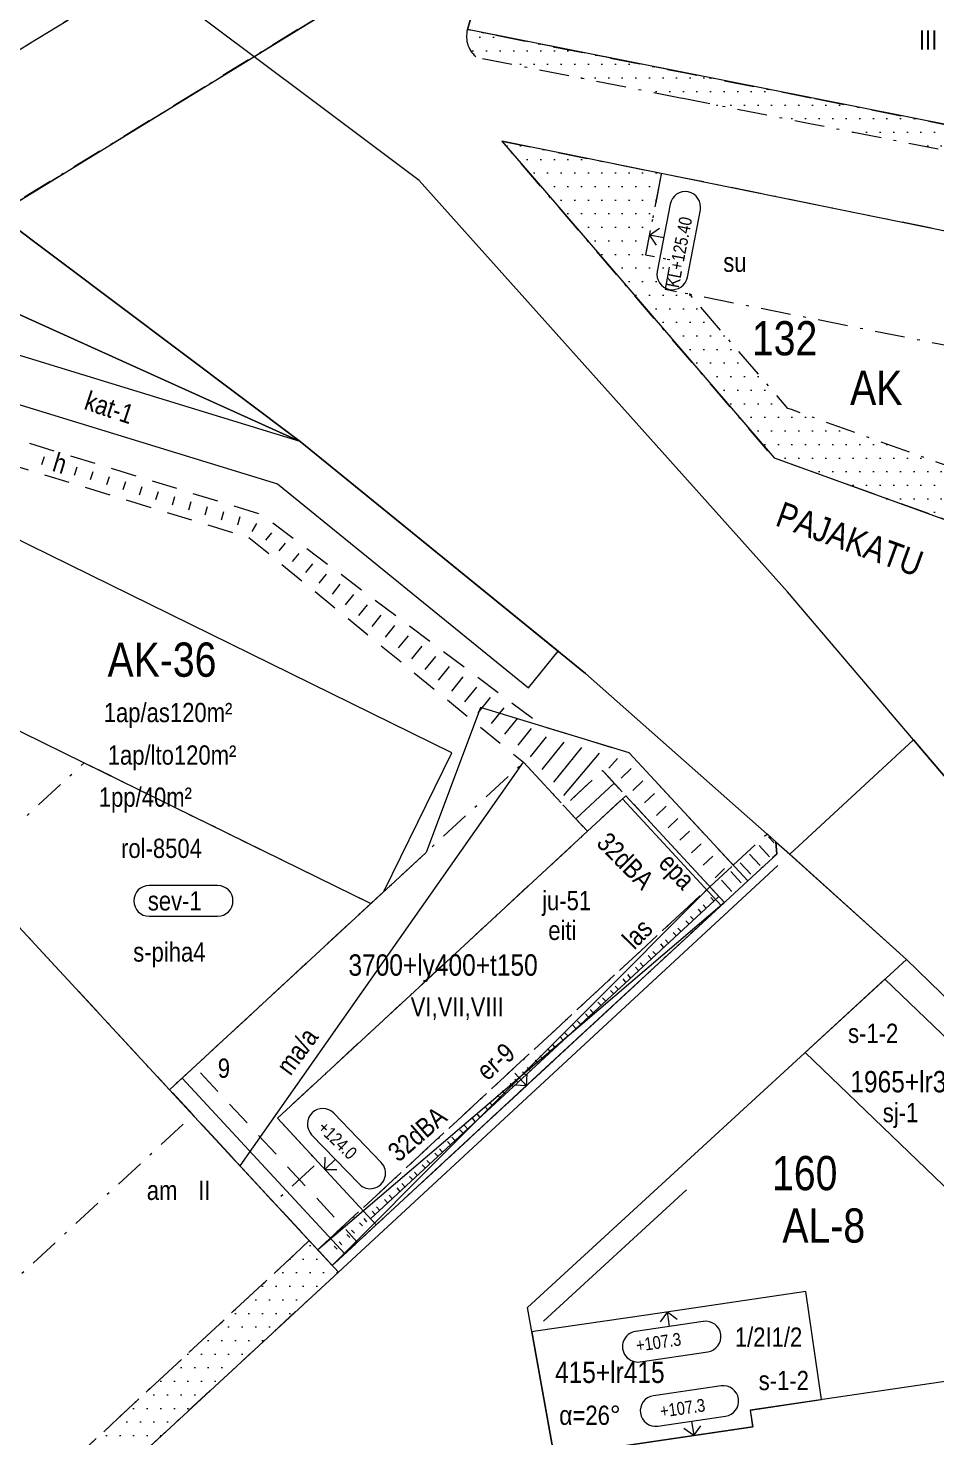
# Model space of a CAD drawing. Header units: metres. Extents: x 24485995 to 24488038, y 6819999 to 6822001.
# Drawn here: x 24487650.6 to 24487756.8, y 6821701.7 to 6821866.4 of the extents above; entities that cross this region are included whole.
import ezdxf

# ---------------------------------------------------------------- set-up
doc = ezdxf.new("R2010")
doc.units = ezdxf.units.M
for name, pattern in [('k10020', [0]), ('k10040', [10.3, 3.5, -1.5, 0.3, -1.5, 3.5]), ('k10050', [8, 3, -2, 3]), ('K10271', [0]), ('k10400', [0]), ('k10630.1', [0]), ('k10li0', [0]), ('k10rt0', [0]), ('k10vi1', [0]), ('Ohj_rak_al_raja', [0]), ('Osoitus_AK', [0]), ('Puurivi_sailytettava', [0])]:
    doc.linetypes.add(name, pattern=pattern)
for name, color, linetype, lineweight in [('AK_AsemakaavaTeksti_Kadun_puistonnimi', 7, 'Continuous', 0), ('AK_AsemakaavaTeksti_Korttelinumero', 7, 'Continuous', 0), ('AK_AsemakaavaViiva_Kaupunginosan_raja', 7, 'Continuous', 0), ('AK_JohdoillevarattuViiva', 7, 'Continuous', 0), ('AK_Kaavamerkinta_Kayttotarkoitusalue', 7, 'Continuous', 0), ('AK_KayttotarkoitusSymboliViiva_Rautatiealueen_kuvio', 14, 'Continuous', 0), ('AK_KayttotarkoitusSymboliViiva_Virkistysalueen_kuvio_murtoviiva', 7, 'Continuous', 0), ('AK_KayttotarkoitusViiva', 7, 'Continuous', 0), ('AK_LiikennointiTeksti_Autopaikkamerkinta_m2', 7, 'Continuous', 0), ('AK_LiikennointiViiva_Ajoluiskaviiva', 7, 'Continuous', 0), ('AK_LiikennointiViiva_Ajoneuvoliittymakielto', 7, 'Continuous', 0), ('AK_LiikennointiViiva_Polkuviivoitus', 7, 'Continuous', 0), ('AK_MaanalainenkViiva_Alueenosan_raja', 132, 'Continuous', 0), ('AK_MaanalainenkViiva_Liikennealueen_kuvio', 132, 'Continuous', 0), ('AK_MaanalainenkViiva_Ohj_Alueenosan_raja', 132, 'Continuous', 0), ('AK_MuuAsemakaavaSymboli_Maarayksen_soikiosymb', 7, 'Continuous', 0), ('AK_MuuAsemakaavaTeksti_Alueenosan_kayttotarkoitus', 7, 'Continuous', 0), ('AK_MuuAsemakaavaTeksti_Erityismaarays', 7, 'Continuous', 0), ('AK_MuuAsemakaavaTeksti_Ohj__alueenosan_kayttotarkoitus', 7, 'Continuous', 0), ('AK_MuuAsemakaavaViiva_alueenosan_raja', 7, 'Continuous', 0), ('AK_MuuAsemakaavaViiva_Ohj_alueenosan_raja', 7, 'Continuous', 0), ('AK_RakennusalaTeksti_Kerrosala_tai_luku', 7, 'Continuous', 0), ('AK_RakennusalaTeksti_Rakennusoikeus', 7, 'Continuous', 0), ('AK_RakennusalaViiva_Maanalaisen_tilan_viiva', 7, 'Continuous', 0), ('AK_RakennusalaViiva_Ohjeellisen_rakennusalan_raja', 7, 'Continuous', 0), ('AK_RakennusalaViiva_Rakennusalan_raja__I_', 7, 'Continuous', 0), ('AK_RakentaminenSymboli_Rajaan_kiinni_nuoli', 7, 'Continuous', 0), ('AK_RakentaminenTeksti_Kattokaltevuus', 7, 'Continuous', 0), ('AK_RakentaminenTeksti_Korkeusmerkinta', 7, 'Continuous', 0), ('AK_RakentaminenTeksti_Korkeusmerkinta_ja_soikio', 7, 'Continuous', 0), ('AK_RakentaminenTeksti_Korkeusmerkinta_ja_soikio_ja_nuoli', 7, 'Continuous', 0), ('AK_RakentaminenTeksti_Rakentamismaarays', 7, 'Continuous', 0), ('AK_RakentaminenViiva_dB_yms_aaltoviiva', 7, 'Continuous', 0), ('AK_RakentaminenViiva_Kulkuaukko', 7, 'Continuous', 0), ('AK_Tontti_Sitova', 7, 'Continuous', 0), ('AK_Tonttinumero', 7, 'Continuous', 0), ('AK_YmparistoAlue_Istutettava_alue', 7, 'Continuous', 0), ('AK_YmparistoViiva_Sailytettava_puurivi', 7, 'Continuous', 0)]:
    doc.layers.add(name, color=color, linetype=linetype, lineweight=lineweight)
doc.styles.add('ArialNarrow', font='ARIALN.TTF')

# ---------------------------------------------------------------- blocks, each defined once
blk = doc.blocks.new('KORKE4')
at = {"layer": 'AK_RakentaminenTeksti_Korkeusmerkinta_ja_soikio_ja_nuoli', "color": 7, "linetype": 'Continuous', "lineweight": 13}
for p, q in [((4, 1.8), (-4, 1.8)), ((-4, -1.8), (4, -1.8)), ((0, -3.5), (-1, -2.5)), ((0, -1.8), (0, -3.5)), ((0, -3.5), (1, -2.5))]:
    blk.add_line(p, q, dxfattribs=at)
for centre, start, end in [((-4, 0), 90, 270), ((4, 0), 270, 90)]:
    blk.add_arc(centre, 1.8, start, end, dxfattribs=at)
blk = doc.blocks.new('AKP43')
at = {"layer": 'AK_RakentaminenTeksti_Korkeusmerkinta_ja_soikio', "color": 7, "linetype": 'Continuous', "lineweight": 13}
for p, q in [((4, 1.8), (-4, 1.8)), ((-4, -1.8), (4, -1.8))]:
    blk.add_line(p, q, dxfattribs=at)
for centre, start, end in [((-4, 0), 90, 270), ((4, 0), 270, 90)]:
    blk.add_arc(centre, 1.8, start, end, dxfattribs=at)
blk = doc.blocks.new('NUOLI1')
at = {"layer": 'AK_RakentaminenSymboli_Rajaan_kiinni_nuoli', "color": 7, "linetype": 'Continuous', "lineweight": 0}
for p, q in [((0, 2), (0, 0)), ((0, 0), (-1, 1)), ((0, 0), (1, 1))]:
    blk.add_line(p, q, dxfattribs=at)

msp = doc.modelspace()

# ---------------------------------------------------------------- hatches: boundary and pattern name
at = {"layer": 'AK_YmparistoAlue_Istutettava_alue', "linetype": 'Continuous', "lineweight": 0}
h = msp.add_hatch(dxfattribs=at)
h.set_pattern_fill('DOTS', style=0)
h.paths.add_polyline_path([(24487701.9, 6821865.58), (24487701.89, 6821865.48), (24487701.89, 6821865.37), (24487701.89, 6821865.26), (24487701.9, 6821865.16), (24487701.91, 6821865.05), (24487701.93, 6821864.95), (24487701.94, 6821864.84), (24487701.97, 6821864.74), (24487701.99, 6821864.64), (24487702.02, 6821864.53), (24487702.05, 6821864.43), (24487702.08, 6821864.33), (24487702.12, 6821864.24), (24487702.16, 6821864.14), (24487702.21, 6821864.04), (24487702.26, 6821863.95), (24487702.3, 6821863.86), (24487702.36, 6821863.77), (24487702.42, 6821863.68), (24487702.48, 6821863.59), (24487702.54, 6821863.51), (24487702.61, 6821863.42), (24487702.68, 6821863.34), (24487702.75, 6821863.27), (24487702.82, 6821863.19), (24487702.91, 6821863.12), (24487702.99, 6821863.05), (24487703.06, 6821862.98), (24487703.15, 6821862.92), (24487726.91, 6821858.2), (24487727.21, 6821858.14), (24487742.04, 6821855.2), (24487757.6, 6821852.11), (24487758.95, 6821851.84), (24487768.75, 6821849.9), (24487781.49, 6821847.37), (24487795.11, 6821844.66), (24487797.06, 6821844.27), (24487797.66, 6821847.21), (24487795.7, 6821847.6), (24487782.06, 6821850.31), (24487769.33, 6821852.84), (24487759.53, 6821854.78), (24487759.37, 6821854.82), (24487742.62, 6821858.14), (24487727.5, 6821861.14), (24487702, 6821866.21), (24487701.97, 6821866.1), (24487701.95, 6821866), (24487701.93, 6821865.9), (24487701.92, 6821865.79), (24487701.91, 6821865.69)], flags=0)
h = msp.add_hatch(dxfattribs=at)
h.set_pattern_fill('DOTS', style=0)
h.paths.add_polyline_path([(24487739.46, 6821821.91), (24487727.97, 6821835.3), (24487725.11, 6821835.87), (24487725.44, 6821837.57), (24487725.68, 6821838.81), (24487725.78, 6821839.3), (24487722.83, 6821839.88), (24487724.59, 6821848.93), (24487724.68, 6821849.39), (24487713.18, 6821851.72), (24487706.03, 6821853.17), (24487710.78, 6821847.65), (24487737.85, 6821816.12), (24487762.97, 6821807.07), (24487766.48, 6821812.18), (24487765.01, 6821812.71), (24487739.88, 6821821.76)], flags=0)
h = msp.add_hatch(dxfattribs=at)
h.set_pattern_fill('DOTS', style=0)
h.paths.add_polyline_path([(24487647.63, 6821684.6), (24487686.9, 6821720.92), (24487683.5, 6821724.59), (24487644.31, 6821688.19)], flags=0)

# ---------------------------------------------------------------- linework, layer by layer
at = {"layer": 'AK_AsemakaavaViiva_Kaupunginosan_raja', "linetype": 'k10020', "lineweight": 9, "flags": 128}
for points in [[(24487739.7, 6821769.78), (24487754.16, 6821783.16)], [(24487754.16, 6821783.16), (24487755.21, 6821781.92)], [(24487755.21, 6821781.92), (24487767.87, 6821767.05)], [(24487738.08, 6821771.24), (24487739.7, 6821769.78)], [(24487739.7, 6821769.78), (24487753.33, 6821757.47)], [(24487686.9, 6821720.93), (24487738.28, 6821768.47)], [(24487753.33, 6821757.47), (24487770.94, 6821740.4)], [(24487686.9, 6821720.93), (24487647.63, 6821684.6)]]:
    msp.add_lwpolyline(points, dxfattribs=at)
at = {"layer": 'AK_JohdoillevarattuViiva', "linetype": 'Continuous', "lineweight": 5, "flags": 128}
msp.add_lwpolyline([(24487668.64, 6821743.61), (24487687.65, 6821723.06)], dxfattribs=at)
at = {"layer": 'AK_KayttotarkoitusSymboliViiva_Rautatiealueen_kuvio', "linetype": 'k10rt0', "lineweight": 9, "flags": 128}
msp.add_lwpolyline([(24487924.65, 6821852.72), (24487904.08, 6821852.36), (24487904.75, 6821807.94), (24487905.43, 6821762.95), (24487907.22, 6821686.11), (24487913.98, 6821671.39), (24487914.74, 6821645.33), (24487910.69, 6821634.89), (24487910.5, 6821632.81), (24487910.2, 6821627.33), (24487899.47, 6821621.94), (24487897.49, 6821624.77), (24487893.47, 6821630.7), (24487884.76, 6821641.68), (24487880.29, 6821647.16), (24487879.18, 6821648.21), (24487876.71, 6821650.24), (24487873.05, 6821653.85), (24487855.42, 6821681.95), (24487821.77, 6821715.95), (24487818.53, 6821719.23), (24487799.77, 6821735.35), (24487767.87, 6821767.05), (24487755.21, 6821781.92), (24487754.16, 6821783.16), (24487739.41, 6821800.47), (24487696.35, 6821848.58), (24487683.58, 6821858.14), (24487654.74, 6821879.75), (24487650.71, 6821881.86), (24487621.02, 6821897.37), (24487600.39, 6821873.18), (24487598.11, 6821864.48), (24487613.69, 6821859.04), (24487616.27, 6821858.14), (24487640.07, 6821849.84), (24487682.44, 6821818.05), (24487715.8, 6821790.93), (24487738.08, 6821771.24), (24487753.33, 6821757.47), (24487770.94, 6821740.4), (24487787.91, 6821723.12), (24487795.89, 6821708.09), (24487807.57, 6821689.16), (24487820.97, 6821667.44), (24487821.77, 6821666.31), (24487824.34, 6821662.66), (24487840.73, 6821638.27), (24487845.6, 6821631.03), (24487845.64, 6821630.99), (24487848.94, 6821626.06), (24487850.46, 6821623.79), (24487879.54, 6821578.15), (24487879.7, 6821577.89), (24487895.62, 6821530.8), (24487899.67, 6821517.41), (24487905.99, 6821518.38), (24487910.8, 6821488.8), (24487916.5, 6821436.79), (24487916.47, 6821432.33), (24487916.56, 6821420.22), (24487916.7, 6821418.22), (24487918.15, 6821397.31), (24487972.15, 6821398.29), (24487971.73, 6821400.07), (24487964.68, 6821452.65), (24487958.79, 6821526.97), (24487942.49, 6821632.63), (24487937.28, 6821689.55), (24487936.76, 6821689.74), (24487929.62, 6821696.06), (24487927.3, 6821700.49), (24487924.65, 6821852.72)], dxfattribs=at)
at = {"layer": 'AK_KayttotarkoitusSymboliViiva_Virkistysalueen_kuvio_murtoviiva', "linetype": 'k10vi1', "lineweight": 9, "flags": 128}
msp.add_lwpolyline([(24487482.48, 6821680.46), (24487485.6, 6821677.95), (24487497.03, 6821668.38), (24487514.93, 6821694.25), (24487546.14, 6821701.52), (24487577.62, 6821667.5), (24487585.69, 6821674.97), (24487532.38, 6821732.59), (24487565.46, 6821773.41), (24487589.38, 6821802.93), (24487618.08, 6821847.13), (24487682.44, 6821818.05), (24487640.07, 6821849.84), (24487616.27, 6821858.14), (24487613.69, 6821859.04), (24487613.35, 6821858.14), (24487608.7, 6821845.84), (24487601.26, 6821836.66), (24487575.39, 6821845.76), (24487572.07, 6821836.33), (24487594.58, 6821828.41), (24487538.51, 6821759.21), (24487515.49, 6821751.27), (24487501.45, 6821762.53), (24487489.56, 6821747.72), (24487502.43, 6821737.39), (24487496.16, 6821702.33), (24487482.02, 6821684.68)], dxfattribs=at)
at = {"layer": 'AK_KayttotarkoitusViiva', "linetype": 'Continuous', "lineweight": 20, "flags": 128}
for points in [[(24487797.66, 6821847.21), (24487782.07, 6821850.31), (24487769.33, 6821852.84), (24487742.62, 6821858.14), (24487742.24, 6821858.22), (24487727.5, 6821861.14), (24487702, 6821866.21), (24487707.96, 6821886.59)], [(24487873.05, 6821653.85), (24487855.42, 6821681.95), (24487821.77, 6821715.95), (24487818.53, 6821719.23), (24487799.77, 6821735.35), (24487767.87, 6821767.05), (24487755.21, 6821781.92), (24487754.16, 6821783.16), (24487739.41, 6821800.47), (24487696.35, 6821848.58), (24487683.58, 6821858.14), (24487654.74, 6821879.75), (24487650.71, 6821881.86)], [(24487682.44, 6821818.05), (24487640.07, 6821849.84), (24487616.27, 6821858.14), (24487613.69, 6821859.04)], [(24487777.84, 6821838.6), (24487713.17, 6821851.72), (24487706.03, 6821853.17), (24487710.78, 6821847.65), (24487737.85, 6821816.12), (24487762.97, 6821807.07)], [(24487682.44, 6821818.05), (24487618.08, 6821847.13), (24487589.38, 6821802.93)], [(24487738.08, 6821771.24), (24487715.8, 6821790.93), (24487682.44, 6821818.05)], [(24487589.38, 6821802.93), (24487622.38, 6821790.66), (24487667.17, 6821742.25), (24487686.9, 6821720.93)], [(24487738.08, 6821771.24), (24487753.33, 6821757.47)], [(24487738.18, 6821769.81), (24487738.08, 6821771.24)], [(24487738.18, 6821769.81), (24487734.78, 6821766.66), (24487686.19, 6821721.7)], [(24487774.61, 6821710.6), (24487746.46, 6821706.46), (24487735.08, 6821704.79), (24487735.37, 6821702.82), (24487712.13, 6821699.4), (24487709.02, 6821716.79), (24487728.54, 6821734.71), (24487753.33, 6821757.47)], [(24487753.33, 6821757.47), (24487770.94, 6821740.4), (24487787.91, 6821723.12)], [(24487686.9, 6821720.93), (24487647.63, 6821684.6), (24487609.46, 6821649.28), (24487585.69, 6821674.97)]]:
    msp.add_lwpolyline(points, dxfattribs=at)
at = {"layer": 'AK_LiikennointiViiva_Ajoluiskaviiva', "linetype": 'Osoitus_AK', "lineweight": 5, "flags": 128}
msp.add_lwpolyline([(24487714.67, 6821773.93), (24487719.16, 6821778.09)], dxfattribs=at)
at = {"layer": 'AK_LiikennointiViiva_Ajoneuvoliittymakielto', "linetype": 'k10630.1', "lineweight": 5, "flags": 128}
msp.add_lwpolyline([(24487712.13, 6821699.4), (24487709.02, 6821716.79)], dxfattribs=at)
at = {"layer": 'AK_LiikennointiViiva_Polkuviivoitus', "linetype": 'Continuous', "lineweight": 0, "flags": 128}
for points in [[(24487652.49, 6821816.26), (24487652.19, 6821815.3)], [(24487656.31, 6821815.03), (24487656.02, 6821814.07)], [(24487658.18, 6821814.51), (24487657.89, 6821813.55)], [(24487660.09, 6821813.92), (24487659.8, 6821812.96)], [(24487662, 6821813.33), (24487661.71, 6821812.38)], [(24487663.92, 6821812.75), (24487663.62, 6821811.79)], [(24487665.83, 6821812.16), (24487665.53, 6821811.21)], [(24487667.74, 6821811.58), (24487667.45, 6821810.62)], [(24487669.65, 6821810.99), (24487669.36, 6821810.03)], [(24487671.56, 6821810.4), (24487671.27, 6821809.45)], [(24487673.48, 6821809.82), (24487673.18, 6821808.86)], [(24487675.39, 6821809.23), (24487675.1, 6821808.28)], [(24487677.31, 6821808.46), (24487676.79, 6821807.51)], [(24487679.07, 6821807.37), (24487678.4, 6821806.52)], [(24487680.67, 6821806.16), (24487679.95, 6821805.26)], [(24487682.27, 6821804.96), (24487681.5, 6821804)], [(24487683.87, 6821803.75), (24487683.05, 6821802.73)], [(24487685.47, 6821802.55), (24487684.6, 6821801.47)], [(24487687.07, 6821801.35), (24487686.16, 6821800.21)], [(24487688.66, 6821800.14), (24487687.71, 6821798.95)], [(24487690.26, 6821798.94), (24487689.26, 6821797.69)], [(24487691.86, 6821797.74), (24487690.81, 6821796.43)], [(24487693.46, 6821796.53), (24487692.36, 6821795.16)], [(24487695.06, 6821795.33), (24487693.91, 6821793.9)], [(24487696.65, 6821794.13), (24487695.47, 6821792.64)], [(24487698.25, 6821792.92), (24487697.02, 6821791.38)], [(24487699.85, 6821791.72), (24487698.57, 6821790.12)], [(24487701.45, 6821790.51), (24487700.12, 6821788.86)], [(24487703.05, 6821789.31), (24487701.67, 6821787.59)], [(24487704.65, 6821788.11), (24487703.23, 6821786.33)], [(24487706.24, 6821786.9), (24487704.78, 6821785.07)], [(24487707.84, 6821785.7), (24487706.33, 6821783.81)], [(24487709.44, 6821784.5), (24487707.88, 6821782.55)], [(24487711.22, 6821783.52), (24487709.34, 6821781.16)], [(24487713.28, 6821782.89), (24487710.71, 6821779.68)], [(24487715.35, 6821782.28), (24487712.08, 6821778.2)], [(24487713.29, 6821776.67), (24487717.45, 6821781.61)], [(24487719.54, 6821780.97), (24487718.55, 6821779.85)], [(24487721.16, 6821779.82), (24487719.98, 6821778.69)], [(24487722.52, 6821778.35), (24487721.35, 6821777.24)], [(24487723.88, 6821776.89), (24487722.72, 6821775.78)], [(24487725.24, 6821775.42), (24487724.09, 6821774.32)], [(24487726.6, 6821773.95), (24487725.46, 6821772.86)], [(24487727.96, 6821772.49), (24487726.83, 6821771.41)], [(24487729.32, 6821771.02), (24487728.2, 6821769.95)], [(24487736.1, 6821770.81), (24487737.33, 6821769.49)], [(24487737.21, 6821771.83), (24487737.87, 6821771.11)], [(24487730.69, 6821769.55), (24487729.57, 6821768.49)], [(24487733.9, 6821768.78), (24487735.13, 6821767.46)], [(24487735, 6821769.8), (24487736.23, 6821768.47)], [(24487732.07, 6821768.1), (24487730.95, 6821767.04)], [(24487732.8, 6821767.76), (24487734.02, 6821766.44)], [(24487731.7, 6821766.74), (24487732.92, 6821765.42)], [(24487729.89, 6821763.5), (24487729.55, 6821763.86)], [(24487730.81, 6821764.35), (24487730.47, 6821764.72)], [(24487728.42, 6821762.14), (24487728.08, 6821762.51)], [(24487729.35, 6821762.99), (24487729.01, 6821763.36)], [(24487726.41, 6821760.28), (24487726.07, 6821760.64)], [(24487726.95, 6821760.78), (24487726.61, 6821761.15)], [(24487727.88, 6821761.64), (24487727.54, 6821762)], [(24487724.94, 6821758.92), (24487724.6, 6821759.29)], [(24487725.49, 6821759.42), (24487725.15, 6821759.79)], [(24487723.47, 6821757.56), (24487723.13, 6821757.93)], [(24487724.02, 6821758.06), (24487723.68, 6821758.43)], [(24487721.08, 6821755.35), (24487720.74, 6821755.71)], [(24487722.01, 6821756.2), (24487721.67, 6821756.57)], [(24487722.55, 6821756.71), (24487722.21, 6821757.07)], [(24487719.61, 6821753.99), (24487719.27, 6821754.36)], [(24487720.54, 6821754.84), (24487720.2, 6821755.21)], [(24487717.6, 6821752.13), (24487717.26, 6821752.49)], [(24487718.15, 6821752.63), (24487717.81, 6821753)], [(24487719.07, 6821753.49), (24487718.73, 6821753.85)], [(24487716.13, 6821750.77), (24487715.79, 6821751.14)], [(24487716.68, 6821751.27), (24487716.34, 6821751.64)], [(24487714.67, 6821749.41), (24487714.33, 6821749.78)], [(24487715.21, 6821749.91), (24487714.87, 6821750.28)], [(24487712.27, 6821747.2), (24487711.93, 6821747.56)], [(24487713.2, 6821748.05), (24487712.86, 6821748.42)], [(24487713.74, 6821748.56), (24487713.4, 6821748.92)], [(24487710.26, 6821745.34), (24487709.92, 6821745.7)], [(24487710.81, 6821745.84), (24487710.47, 6821746.21)], [(24487711.73, 6821746.69), (24487711.39, 6821747.06)], [(24487708.79, 6821743.98), (24487708.45, 6821744.35)], [(24487709.34, 6821744.48), (24487709, 6821744.85)], [(24487707.33, 6821742.62), (24487706.99, 6821742.99)], [(24487707.87, 6821743.12), (24487707.53, 6821743.49)], [(24487704.93, 6821740.41), (24487704.59, 6821740.77)], [(24487705.86, 6821741.26), (24487705.52, 6821741.63)], [(24487706.4, 6821741.76), (24487706.06, 6821742.13)], [(24487703.46, 6821739.05), (24487703.13, 6821739.42)], [(24487704.39, 6821739.9), (24487704.05, 6821740.27)], [(24487701.45, 6821737.19), (24487701.11, 6821737.55)], [(24487702, 6821737.69), (24487701.66, 6821738.06)], [(24487702.92, 6821738.55), (24487702.58, 6821738.91)], [(24487699.99, 6821735.83), (24487699.65, 6821736.2)], [(24487700.53, 6821736.33), (24487700.19, 6821736.7)], [(24487698.52, 6821734.47), (24487698.18, 6821734.84)], [(24487699.06, 6821734.97), (24487698.72, 6821735.34)], [(24487696.12, 6821732.26), (24487695.79, 6821732.62)], [(24487697.05, 6821733.11), (24487696.71, 6821733.48)], [(24487697.59, 6821733.62), (24487697.25, 6821733.98)], [(24487694.66, 6821730.9), (24487694.32, 6821731.27)], [(24487695.58, 6821731.75), (24487695.24, 6821732.12)], [(24487692.64, 6821729.04), (24487692.31, 6821729.4)], [(24487693.19, 6821729.54), (24487692.85, 6821729.91)], [(24487694.11, 6821730.4), (24487693.77, 6821730.76)], [(24487691.18, 6821727.68), (24487690.84, 6821728.05)], [(24487691.72, 6821728.18), (24487691.38, 6821728.55)], [(24487689.71, 6821726.32), (24487689.37, 6821726.69)], [(24487690.25, 6821726.82), (24487689.91, 6821727.19)], [(24487687.32, 6821724.11), (24487686.98, 6821724.47)], [(24487688.24, 6821724.96), (24487687.9, 6821725.33)], [(24487688.78, 6821725.47), (24487688.44, 6821725.83)], [(24487686.77, 6821723.6), (24487686.43, 6821723.97)]]:
    msp.add_lwpolyline(points, dxfattribs=at)
at = {"layer": 'AK_MaanalainenkViiva_Alueenosan_raja', "linetype": 'k10040', "lineweight": 5, "flags": 128}
msp.add_lwpolyline([(24487904.87, 6822000), (24487912.66, 6821965.55), (24487865.91, 6821959.02), (24487839.01, 6821960.38), (24487795.63, 6821934.66), (24487733.23, 6821897.55), (24487490.51, 6821748.59), (24487460.38, 6821729.37), (24487429.64, 6821710.44), (24487387.98, 6821686.57), (24487345.7, 6821664.47), (24487302.61, 6821644.03), (24487279.84, 6821634.25), (24487264.67, 6821627.98), (24487270.52, 6821613.25), (24487232.97, 6821598.36), (24487181.75, 6821580.35), (24487129.78, 6821564.57), (24487077.19, 6821551.06), (24487055.55, 6821546.21), (24487022.13, 6821539.73), (24487007.31, 6821528.53), (24486995.34, 6821519.49), (24486983.34, 6821510.49), (24486970.66, 6821502.47), (24486957.2, 6821495.86), (24486943.1, 6821490.75), (24486928.63, 6821486.77), (24486923.49, 6821486), (24486908.85, 6821483.8), (24486903.42, 6821482.99), (24486900.75, 6821482.59), (24486891.59, 6821484.39), (24486877.62, 6821489.86), (24486864.68, 6821497.44), (24486853.08, 6821506.95), (24486732.66, 6821483.59), (24486723.17, 6821482.65), (24486713.64, 6821482.36), (24486704.11, 6821482.74), (24486694.63, 6821483.78), (24486685.24, 6821485.47), (24486671.58, 6821487.44), (24486657.81, 6821486.43), (24486560.8, 6821470.08), (24486112.2, 6821386.78), (24486064.09, 6821378.83), (24486015.55, 6821372.78), (24486000, 6821371.46)], dxfattribs=at)
at = {"layer": 'AK_MaanalainenkViiva_Liikennealueen_kuvio', "linetype": 'k10li0', "lineweight": 5, "flags": 128}
msp.add_lwpolyline([(24486000, 6821371.46), (24486015.55, 6821372.78), (24486064.09, 6821378.83), (24486112.2, 6821386.78), (24486560.8, 6821470.08), (24486657.81, 6821486.43), (24486671.58, 6821487.44), (24486685.24, 6821485.47), (24486694.63, 6821483.78), (24486704.11, 6821482.74), (24486713.64, 6821482.36), (24486723.17, 6821482.65), (24486732.66, 6821483.59), (24486853.08, 6821506.95), (24486864.68, 6821497.44), (24486877.62, 6821489.86), (24486891.59, 6821484.39), (24486900.75, 6821482.59), (24486903.42, 6821482.99), (24486908.85, 6821483.8), (24486923.49, 6821486), (24486928.63, 6821486.77), (24486943.1, 6821490.75), (24486957.2, 6821495.86), (24486970.66, 6821502.47), (24486983.34, 6821510.49), (24486995.34, 6821519.49), (24487007.31, 6821528.53), (24487022.13, 6821539.73), (24487055.55, 6821546.21), (24487077.19, 6821551.06), (24487129.78, 6821564.57), (24487181.75, 6821580.35), (24487232.97, 6821598.36), (24487270.52, 6821613.25), (24487264.67, 6821627.98), (24487279.84, 6821634.25), (24487302.61, 6821644.03), (24487345.7, 6821664.47), (24487387.98, 6821686.57), (24487429.64, 6821710.44), (24487460.38, 6821729.37), (24487490.51, 6821748.59), (24487733.23, 6821897.55), (24487795.63, 6821934.66), (24487839.01, 6821960.38), (24487865.91, 6821959.02), (24487912.66, 6821965.55), (24487904.87, 6822000)], dxfattribs=at)
at = {"layer": 'AK_MaanalainenkViiva_Ohj_Alueenosan_raja', "linetype": 'k10050', "lineweight": 5, "flags": 128}
for points in [[(24487904.87, 6822000), (24487909.36, 6821980.14), (24487865.26, 6821974.07), (24487835.25, 6821975.59), (24487787.97, 6821947.56), (24487725.47, 6821910.38), (24487482.55, 6821761.31), (24487452.41, 6821742.08), (24487421.97, 6821723.34), (24487380.77, 6821699.73), (24487339.01, 6821677.9), (24487296.43, 6821657.7), (24487274.02, 6821648.07), (24487241.89, 6821634.81), (24487209.39, 6821622.46), (24487176.55, 6821611.05), (24487143.41, 6821600.58), (24487112.33, 6821592.06), (24487081.26, 6821583.54), (24487052.48, 6821576.81), (24487018.02, 6821570.34), (24486849.52, 6821538.95), (24486695.51, 6821510.35), (24486558.06, 6821484.83), (24486109.6, 6821401.56), (24486061.93, 6821393.68), (24486013.99, 6821387.7), (24486000, 6821386.51)], [(24486903.42, 6821482.99), (24486908.85, 6821483.8), (24486923.49, 6821486), (24486928.63, 6821486.77), (24486943.1, 6821490.75), (24486957.2, 6821495.86), (24486970.66, 6821502.47), (24486983.34, 6821510.49), (24486995.34, 6821519.49), (24487007.31, 6821528.53), (24487022.13, 6821539.73), (24487055.55, 6821546.21), (24487077.19, 6821551.06), (24487129.78, 6821564.57), (24487181.75, 6821580.35), (24487232.97, 6821598.36), (24487270.52, 6821613.25), (24487264.67, 6821627.98), (24487279.84, 6821634.25), (24487302.61, 6821644.03), (24487345.7, 6821664.47), (24487387.98, 6821686.57), (24487429.64, 6821710.44), (24487460.38, 6821729.37), (24487490.51, 6821748.59), (24487733.23, 6821897.55), (24487795.63, 6821934.66), (24487839.01, 6821960.38), (24487865.91, 6821959.02), (24487912.66, 6821965.55), (24487909.36, 6821980.14), (24487865.26, 6821974.07), (24487835.25, 6821975.59), (24487787.97, 6821947.56), (24487725.47, 6821910.38), (24487482.55, 6821761.31), (24487452.41, 6821742.08), (24487421.97, 6821723.34), (24487380.77, 6821699.73), (24487339.01, 6821677.9), (24487296.43, 6821657.7), (24487274.02, 6821648.07), (24487241.89, 6821634.81), (24487209.39, 6821622.46), (24487176.55, 6821611.05), (24487143.41, 6821600.58), (24487112.33, 6821592.06), (24487081.26, 6821583.54), (24487052.48, 6821576.81), (24487018.02, 6821570.34), (24486849.52, 6821538.95), (24486695.51, 6821510.35), (24486558.06, 6821484.83), (24486109.6, 6821401.56), (24486061.93, 6821393.68), (24486013.99, 6821387.7), (24486000, 6821386.51)]]:
    msp.add_lwpolyline(points, dxfattribs=at)
at = {"layer": 'AK_MuuAsemakaavaViiva_alueenosan_raja', "linetype": 'k10040', "lineweight": 5, "flags": 128}
for points in [[(24487760.18, 6821858.14), (24487761.27, 6821863.79), (24487761.81, 6821866.57), (24487744.96, 6821869.91), (24487711.29, 6821876.6), (24487705.38, 6821877.77), (24487702, 6821866.21), (24487727.5, 6821861.14), (24487742.62, 6821858.14)], [(24487727.5, 6821861.14), (24487702, 6821866.21)], [(24487727.21, 6821858.14), (24487726.91, 6821858.2), (24487703.15, 6821862.92)], [(24487742.62, 6821858.14), (24487727.5, 6821861.14)], [(24487797.06, 6821844.28), (24487795.12, 6821844.66), (24487781.48, 6821847.37), (24487768.74, 6821849.9), (24487758.95, 6821851.84), (24487757.6, 6821852.11), (24487742.03, 6821855.2), (24487727.21, 6821858.14)], [(24487759.37, 6821854.82), (24487742.62, 6821858.14)], [(24487742.62, 6821858.14), (24487759.37, 6821854.82), (24487759.93, 6821857.13), (24487760.08, 6821857.74), (24487760.18, 6821858.14)], [(24487766.48, 6821812.18), (24487762.97, 6821807.07), (24487737.85, 6821816.12), (24487710.78, 6821847.65), (24487706.03, 6821853.17), (24487713.17, 6821851.72), (24487724.68, 6821849.39)], [(24487724.68, 6821849.39), (24487724.59, 6821848.93), (24487722.83, 6821839.88), (24487725.78, 6821839.3), (24487725.68, 6821838.81), (24487725.44, 6821837.56), (24487725.11, 6821835.86), (24487727.97, 6821835.3)], [(24487724.59, 6821848.93), (24487722.83, 6821839.88), (24487725.78, 6821839.3), (24487725.68, 6821838.81), (24487725.44, 6821837.56), (24487725.11, 6821835.86), (24487727.97, 6821835.3), (24487775.37, 6821825.84), (24487777.84, 6821838.6), (24487724.68, 6821849.39), (24487724.59, 6821848.93)], [(24487766.48, 6821812.18), (24487765.01, 6821812.71), (24487739.88, 6821821.77), (24487739.46, 6821821.92), (24487727.97, 6821835.3)], [(24487657.18, 6821780.48), (24487690.69, 6821764.02), (24487667.17, 6821742.25), (24487643.5, 6821767.83), (24487657.18, 6821780.48)], [(24487708.55, 6821780.54), (24487713.31, 6821775.4), (24487716.02, 6821772.47), (24487679.78, 6821738.93), (24487684.53, 6821733.79), (24487679.39, 6821729.04), (24487674.64, 6821734.18), (24487667.17, 6821742.25), (24487690.69, 6821764.02), (24487692.23, 6821765.43), (24487697.16, 6821770), (24487708.55, 6821780.54)], [(24487737.04, 6821772.16), (24487738.08, 6821771.24), (24487738.18, 6821769.81), (24487734.78, 6821766.66), (24487732.06, 6821764.14)], [(24487733.08, 6821768.49), (24487737.04, 6821772.16)], [(24487730.36, 6821765.98), (24487733.08, 6821768.49)], [(24487732.06, 6821764.14), (24487691.32, 6821726.45), (24487686.19, 6821721.7), (24487684.49, 6821723.53), (24487730.36, 6821765.98)], [(24487730.36, 6821765.98), (24487732.06, 6821764.14), (24487686.19, 6821721.7), (24487684.49, 6821723.53), (24487730.36, 6821765.98)], [(24487730.36, 6821765.98), (24487732.06, 6821764.14)], [(24487630.64, 6821702.96), (24487644.31, 6821688.19), (24487683.5, 6821724.6), (24487669.92, 6821739.28), (24487650.28, 6821721.12), (24487630.64, 6821702.96)], [(24487683.5, 6821724.6), (24487644.31, 6821688.19)], [(24487686.9, 6821720.93), (24487683.5, 6821724.6)], [(24487686.9, 6821720.93), (24487647.63, 6821684.6)]]:
    msp.add_lwpolyline(points, dxfattribs=at)
at = {"layer": 'AK_MuuAsemakaavaViiva_alueenosan_raja', "linetype": 'k10040', "lineweight": 5}
msp.add_arc((24487704.96, 6821865.4), 3.07, 164.7338, 233.9, dxfattribs=at)
at = {"layer": 'AK_MuuAsemakaavaViiva_Ohj_alueenosan_raja', "linetype": 'k10050', "lineweight": 5, "flags": 128}
for points in [[(24487733.08, 6821768.49), (24487720.92, 6821781.63), (24487710.81, 6821784.72), (24487677.88, 6821809.51), (24487607.64, 6821831.04), (24487605.94, 6821828.43), (24487676.45, 6821806.82), (24487708.55, 6821780.54), (24487713.31, 6821775.4), (24487717.8, 6821779.56), (24487730.36, 6821765.98)], [(24487716.02, 6821772.47), (24487713.31, 6821775.4), (24487717.8, 6821779.56), (24487720.51, 6821776.62), (24487716.02, 6821772.47)], [(24487667.17, 6821742.25), (24487670.11, 6821744.97), (24487689.12, 6821724.42), (24487686.19, 6821721.7), (24487667.17, 6821742.25)]]:
    msp.add_lwpolyline(points, dxfattribs=at)
at = {"layer": 'AK_RakennusalaViiva_Maanalaisen_tilan_viiva', "linetype": 'Continuous', "lineweight": 5, "flags": 128}
msp.add_lwpolyline([(24487675.41, 6821733.35), (24487708.55, 6821780.54)], dxfattribs=at)
at = {"layer": 'AK_RakennusalaViiva_Ohjeellisen_rakennusalan_raja', "linetype": 'Ohj_rak_al_raja', "lineweight": 9, "flags": 128}
msp.add_lwpolyline([(24487613.02, 6821839.33), (24487609.9, 6821834.53), (24487679.8, 6821813.11), (24487709.15, 6821789.24), (24487712.62, 6821793.51), (24487682.44, 6821818.05), (24487613.02, 6821839.33)], dxfattribs=at)
at = {"layer": 'AK_RakennusalaViiva_Rakennusalan_raja__I_', "linetype": 'K10271', "lineweight": 9, "flags": 128}
for points in [[(24487690.69, 6821764.02), (24487692.23, 6821765.43), (24487700.19, 6821781.63), (24487624.89, 6821818.63), (24487616.07, 6821800.68), (24487657.18, 6821780.48), (24487690.69, 6821764.02)], [(24487720.51, 6821776.62), (24487716.02, 6821772.47), (24487697.9, 6821755.7), (24487679.78, 6821738.93), (24487684.53, 6821733.79), (24487687.93, 6821730.12), (24487691.32, 6821726.45), (24487711.69, 6821745.3), (24487732.06, 6821764.14), (24487726.29, 6821770.38), (24487720.51, 6821776.62)], [(24487786.06, 6821721.38), (24487750.82, 6821755.17), (24487741.49, 6821746.6), (24487776.82, 6821712.67), (24487786.06, 6821721.38)], [(24487712.13, 6821699.4), (24487725.33, 6821701.34), (24487735.37, 6821702.82), (24487735.12, 6821704.79), (24487743.42, 6821706.02), (24487741.56, 6821718.64), (24487723.19, 6821715.93), (24487709.99, 6821714), (24487709.53, 6821713.93), (24487712.13, 6821699.4)]]:
    msp.add_lwpolyline(points, dxfattribs=at)
at = {"layer": 'AK_RakentaminenTeksti_Korkeusmerkinta_ja_soikio_ja_nuoli', "linetype": 'Continuous', "lineweight": 5, "flags": 128}
for points in [[(24487725.71, 6821845.8), (24487724.19, 6821837.94)], [(24487727.73, 6821837.26), (24487729.24, 6821845.12)], [(24487723.28, 6821842.19), (24487724.45, 6821842.99)], [(24487723.28, 6821842.19), (24487724.07, 6821841.02)], [(24487724.95, 6821841.87), (24487723.28, 6821842.19)], [(24487725.38, 6821716.26), (24487724.54, 6821715.12)], [(24487725.38, 6821716.26), (24487726.51, 6821715.41)], [(24487725.63, 6821714.57), (24487725.38, 6821716.26)], [(24487729.58, 6821715.16), (24487721.67, 6821713.99)], [(24487722.19, 6821710.43), (24487730.11, 6821711.6)], [(24487731.66, 6821707.62), (24487723.74, 6821706.47)], [(24487724.25, 6821702.91), (24487732.17, 6821704.06)], [(24487728.21, 6821703.48), (24487728.46, 6821701.8)], [(24487728.46, 6821701.8), (24487729.3, 6821702.93)], [(24487728.46, 6821701.8), (24487727.32, 6821702.65)]]:
    msp.add_lwpolyline(points, dxfattribs=at)
at = {"layer": 'AK_RakentaminenTeksti_Korkeusmerkinta_ja_soikio_ja_nuoli', "linetype": 'Continuous', "lineweight": 5}
for centre, start, end in [((24487727.47, 6821845.46), 349.1083, 169.1083), ((24487725.96, 6821837.6), 169.1083, 349.1083), ((24487729.85, 6821713.38), 278.3652, 98.3652), ((24487721.93, 6821712.21), 98.3652, 278.3652), ((24487724, 6821704.69), 98.222, 278.222), ((24487731.91, 6821705.84), 278.222, 98.222)]:
    msp.add_arc(centre, 1.8, start, end, dxfattribs=at)
at = {"layer": 'AK_RakentaminenViiva_dB_yms_aaltoviiva', "linetype": 'k10400', "lineweight": 0, "flags": 128}
for points in [[(24487720.15, 6821776.28), (24487731.69, 6821763.8)], [(24487690.67, 6821727.16), (24487731.41, 6821764.85)]]:
    msp.add_lwpolyline(points, dxfattribs=at)
at = {"layer": 'AK_RakentaminenViiva_Kulkuaukko', "linetype": 'Continuous', "lineweight": 5, "flags": 128}
for points in [[(24487730.36, 6821765.98), (24487686.19, 6821721.7)], [(24487732.06, 6821764.14), (24487684.49, 6821723.53)]]:
    msp.add_lwpolyline(points, dxfattribs=at)
at = {"layer": 'AK_Tontti_Sitova', "linetype": 'Continuous', "lineweight": 9, "flags": 128}
for points in [[(24487738.18, 6821769.81), (24487734.78, 6821766.66), (24487720.92, 6821781.63), (24487703.53, 6821786.94), (24487697.16, 6821770), (24487667.17, 6821742.25), (24487622.38, 6821790.66), (24487589.38, 6821802.93), (24487618.08, 6821847.13), (24487682.44, 6821818.05), (24487715.8, 6821790.93), (24487738.08, 6821771.24), (24487738.18, 6821769.81)], [(24487686.19, 6821721.7), (24487734.78, 6821766.66), (24487720.92, 6821781.63), (24487703.53, 6821786.94), (24487697.16, 6821770), (24487667.17, 6821742.25), (24487686.19, 6821721.7)]]:
    msp.add_lwpolyline(points, dxfattribs=at)
at = {"layer": 'AK_YmparistoViiva_Sailytettava_puurivi', "linetype": 'Puurivi_sailytettava', "lineweight": 5, "flags": 128}
msp.add_lwpolyline([(24487710.9, 6821715.19), (24487727.63, 6821730.55)], dxfattribs=at)

# ---------------------------------------------------------------- block references
at = {"layer": 'AK_MuuAsemakaavaSymboli_Maarayksen_soikiosymb', "color": 7, "lineweight": 5}
msp.add_blockref('AKP43', (24487668.78, 6821764.33), dxfattribs=at)
at = {"layer": 'AK_RakentaminenSymboli_Rajaan_kiinni_nuoli', "color": 7, "lineweight": 0, "rotation": 42.12642119255902}
msp.add_blockref('NUOLI1', (24487708.9, 6821742.71), dxfattribs=at)
at = {"layer": 'AK_RakentaminenTeksti_Korkeusmerkinta_ja_soikio_ja_nuoli', "color": 7, "lineweight": 5, "rotation": 313.9116159712187}
msp.add_blockref('KORKE4', (24487687.85, 6821735.36), dxfattribs=at)

# ---------------------------------------------------------------- texts
at = {"layer": 'AK_AsemakaavaTeksti_Kadun_puistonnimi', "linetype": 'Continuous', "lineweight": 5, "style": 'ArialNarrow'}
msp.add_text('PAJAKATU', height=3, rotation=340.0007, dxfattribs=at).set_placement((24487737.86, 6821808.27))
at = {"layer": 'AK_AsemakaavaTeksti_Korttelinumero', "linetype": 'Continuous', "lineweight": 5, "style": 'ArialNarrow'}
for s, p in [('132', (24487735.27, 6821828.12)), ('160', (24487737.62, 6821730.5))]:
    msp.add_text(s, height=4, dxfattribs=at).set_placement(p)
at = {"layer": 'AK_Kaavamerkinta_Kayttotarkoitusalue', "linetype": 'Continuous', "lineweight": 0, "style": 'ArialNarrow'}
for s, p in [('AK', (24487746.75, 6821822.33)), ('AK-36', (24487659.91, 6821790.54)), ('AL-8', (24487738.83, 6821724.37))]:
    msp.add_text(s, height=4, dxfattribs=at).set_placement(p)
at = {"layer": 'AK_LiikennointiTeksti_Autopaikkamerkinta_m2', "linetype": 'Continuous', "lineweight": 0, "style": 'ArialNarrow'}
for s, p in [('1ap/as120m²', (24487659.46, 6821785.23)), ('1ap/lto120m²', (24487659.93, 6821780.26)), (' 1pp/40m²', (24487658.17, 6821775.34))]:
    msp.add_text(s, height=2.25, dxfattribs=at).set_placement(p)
at = {"layer": 'AK_MuuAsemakaavaTeksti_Alueenosan_kayttotarkoitus', "linetype": 'Continuous', "lineweight": 0, "style": 'ArialNarrow'}
for s, p in [('su', (24487731.92, 6821837.88)), ('s-piha4', (24487662.91, 6821757.23)), ('am', (24487664.5, 6821729.36))]:
    msp.add_text(s, height=2.25, dxfattribs=at).set_placement(p)
for s, rotation, p in [('kat-1', 341.5606, (24487657.04, 6821821.86)), ('epa', 313.4548, (24487724.21, 6821768.6)), ('las', 45.1829, (24487721.5, 6821758.52)), ('ma/a', 53.9017, (24487681.3, 6821743.78)), ('er-9', 40.8925, (24487704.3, 6821743.2))]:
    msp.add_text(s, height=2.25, rotation=rotation, dxfattribs=at).set_placement(p)
at = {"layer": 'AK_MuuAsemakaavaTeksti_Erityismaarays', "linetype": 'Continuous', "lineweight": 0, "style": 'ArialNarrow'}
for rotation, p in [(314.6861, (24487716.96, 6821770.96)), (40.8369, (24487693.93, 6821733.69))]:
    msp.add_text('32dBA', height=2.25, rotation=rotation, dxfattribs=at).set_placement(p)
for s, p in [('rol-8504', (24487661.49, 6821769.35)), ('sev-1', (24487664.62, 6821763.21)), ('s-1-2', (24487746.51, 6821747.72)), ('s-1-2', (24487736.06, 6821707.12))]:
    msp.add_text(s, height=2.25, dxfattribs=at).set_placement(p)
at = {"layer": 'AK_MuuAsemakaavaTeksti_Ohj__alueenosan_kayttotarkoitus', "linetype": 'Continuous', "lineweight": 0, "style": 'ArialNarrow'}
msp.add_text('h', height=2.25, rotation=343.0599, dxfattribs=at).set_placement((24487653.33, 6821814.64))
at = {"layer": 'AK_RakennusalaTeksti_Kerrosala_tai_luku', "linetype": 'Continuous', "lineweight": 0, "style": 'ArialNarrow'}
for s, p in [('III', (24487754.8, 6821863.87)), ('eiti', (24487711.45, 6821759.76)), ('VI,VII,VIII', (24487695.36, 6821750.82)), ('II', (24487670.51, 6821729.35)), ('1/2I1/2', (24487733.27, 6821712.2))]:
    msp.add_text(s, height=2.25, dxfattribs=at).set_placement(p)
at = {"layer": 'AK_RakennusalaTeksti_Rakennusoikeus', "linetype": 'Continuous', "lineweight": 0, "style": 'ArialNarrow'}
for s, p in [('3700+ly400+t150', (24487688.08, 6821755.58)), ('1965+lr330', (24487746.78, 6821741.94)), ('415+lr415', (24487712.24, 6821707.96))]:
    msp.add_text(s, height=2.5, dxfattribs=at).set_placement(p)
at = {"layer": 'AK_RakentaminenTeksti_Kattokaltevuus', "linetype": 'Continuous', "lineweight": 0, "style": 'ArialNarrow'}
msp.add_text('α=26°', height=2.25, dxfattribs=at).set_placement((24487712.73, 6821703.06))
at = {"layer": 'AK_RakentaminenTeksti_Korkeusmerkinta', "linetype": 'Continuous', "lineweight": 0, "style": 'ArialNarrow'}
for s, rotation, p in [('KL+125.40', 79.0223, (24487726.71, 6821835.93)), ('+124.0', 316.0342, (24487684.37, 6821737.65)), ('+107.3', 8.3652, (24487721.83, 6821711.6)), ('+107.3', 8.2219, (24487724.64, 6821703.9))]:
    msp.add_text(s, height=1.5, rotation=rotation, dxfattribs=at).set_placement(p)
at = {"layer": 'AK_RakentaminenTeksti_Rakentamismaarays', "linetype": 'Continuous', "lineweight": 0, "style": 'ArialNarrow'}
for s, p in [('ju-51', (24487710.73, 6821763.24)), ('sj-1', (24487750.57, 6821738.45))]:
    msp.add_text(s, height=2.25, dxfattribs=at).set_placement(p)
at = {"layer": 'AK_Tonttinumero', "linetype": 'Continuous', "lineweight": 0, "style": 'ArialNarrow'}
msp.add_text('9', height=2.25, dxfattribs=at).set_placement((24487672.8, 6821743.64))

doc.saveas('drawing.dxf')
